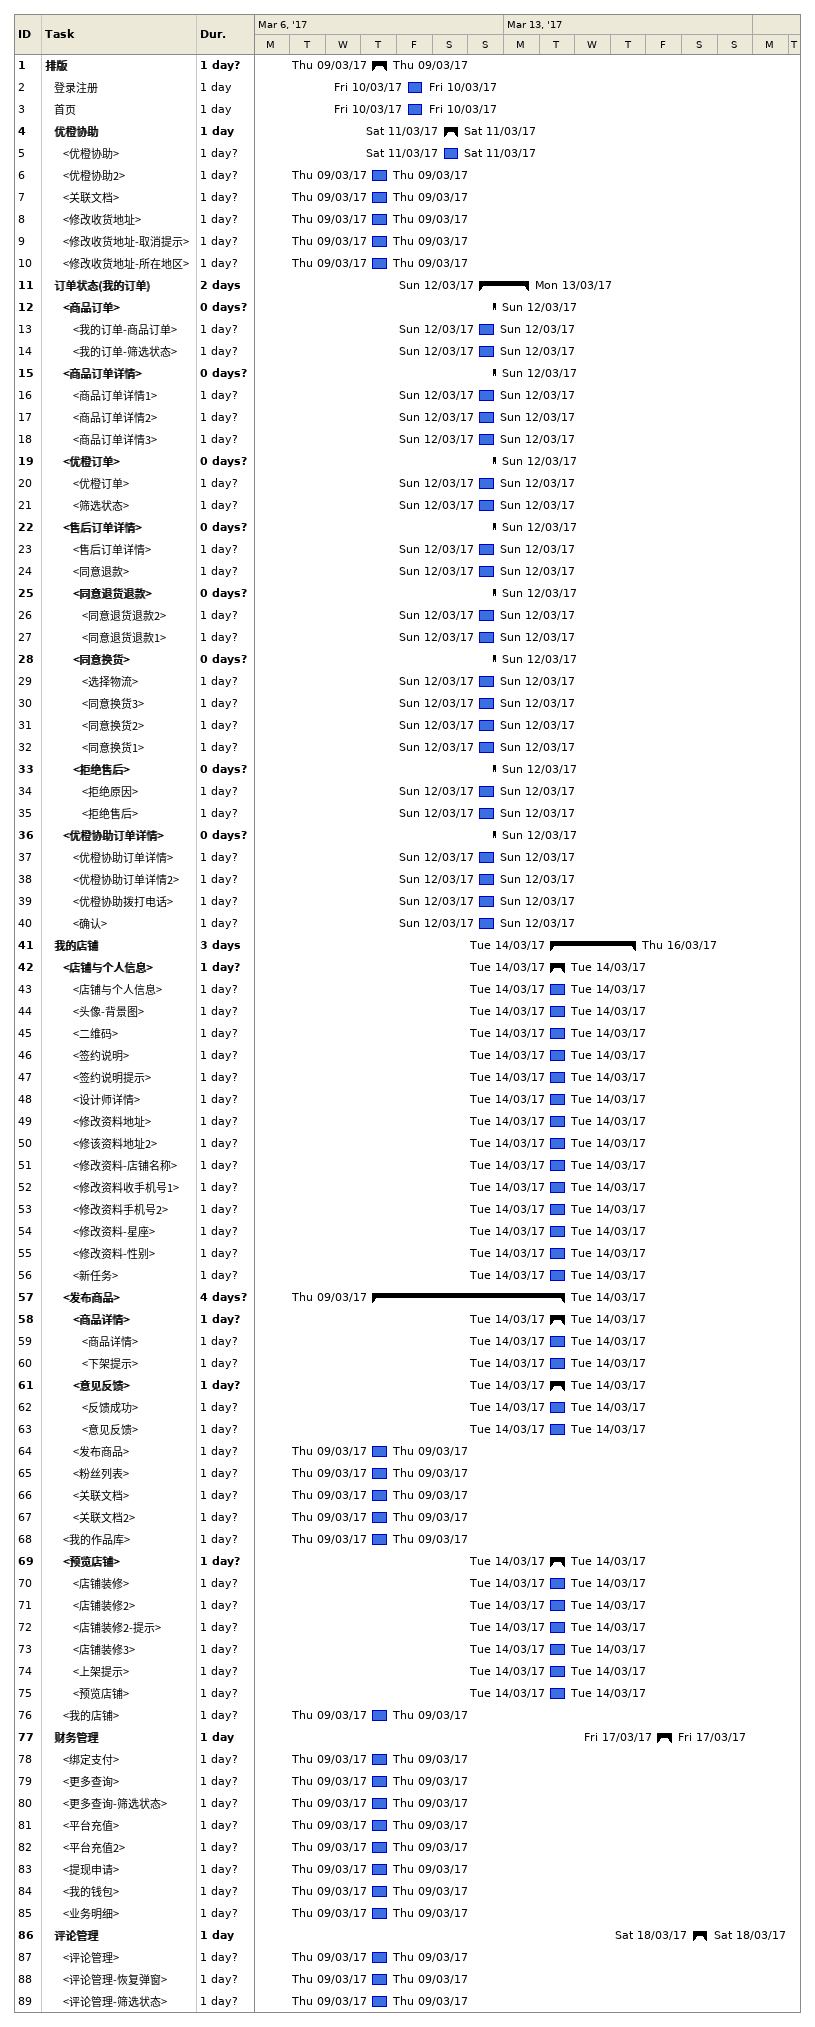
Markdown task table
| ID | Level | Task | Duration | Start | Finish |
|---|---|---|---|---|---|
| 1 | 1 | **排版** | 1d? | 2017-03-09 | 2017-03-09 |
| 2 | 2 | 登录注册 | 1d | 2017-03-10 | 2017-03-10 |
| 3 | 2 | 首页 | 1d | 2017-03-10 | 2017-03-10 |
| 4 | 2 | **优橙协助** | 1d | 2017-03-11 | 2017-03-11 |
| 5 | 3 | <优橙协助> | 1d? | 2017-03-11 | 2017-03-11 |
| 6 | 3 | <优橙协助2> | 1d? | 2017-03-09 | 2017-03-09 |
| 7 | 3 | <关联文档> | 1d? | 2017-03-09 | 2017-03-09 |
| 8 | 3 | <修改收货地址> | 1d? | 2017-03-09 | 2017-03-09 |
| 9 | 3 | <修改收货地址-取消提示> | 1d? | 2017-03-09 | 2017-03-09 |
| 10 | 3 | <修改收货地址-所在地区> | 1d? | 2017-03-09 | 2017-03-09 |
| 11 | 2 | **订单状态(我的订单)** | 2d | 2017-03-12 | 2017-03-13 |
| 12 | 3 | **<商品订单>** | 0d? | 2017-03-12 | 2017-03-12 |
| 13 | 4 | <我的订单-商品订单> | 1d? | 2017-03-12 | 2017-03-12 |
| 14 | 4 | <我的订单-筛选状态> | 1d? | 2017-03-12 | 2017-03-12 |
| 15 | 3 | **<商品订单详情>** | 0d? | 2017-03-12 | 2017-03-12 |
| 16 | 4 | <商品订单详情1> | 1d? | 2017-03-12 | 2017-03-12 |
| 17 | 4 | <商品订单详情2> | 1d? | 2017-03-12 | 2017-03-12 |
| 18 | 4 | <商品订单详情3> | 1d? | 2017-03-12 | 2017-03-12 |
| 19 | 3 | **<优橙订单>** | 0d? | 2017-03-12 | 2017-03-12 |
| 20 | 4 | <优橙订单> | 1d? | 2017-03-12 | 2017-03-12 |
| 21 | 4 | <筛选状态> | 1d? | 2017-03-12 | 2017-03-12 |
| 22 | 3 | **<售后订单详情>** | 0d? | 2017-03-12 | 2017-03-12 |
| 23 | 4 | <售后订单详情> | 1d? | 2017-03-12 | 2017-03-12 |
| 24 | 4 | <同意退款> | 1d? | 2017-03-12 | 2017-03-12 |
| 25 | 4 | **<同意退货退款>** | 0d? | 2017-03-12 | 2017-03-12 |
| 26 | 5 | <同意退货退款2> | 1d? | 2017-03-12 | 2017-03-12 |
| 27 | 5 | <同意退货退款1> | 1d? | 2017-03-12 | 2017-03-12 |
| 28 | 4 | **<同意换货>** | 0d? | 2017-03-12 | 2017-03-12 |
| 29 | 5 | <选择物流> | 1d? | 2017-03-12 | 2017-03-12 |
| 30 | 5 | <同意换货3> | 1d? | 2017-03-12 | 2017-03-12 |
| 31 | 5 | <同意换货2> | 1d? | 2017-03-12 | 2017-03-12 |
| 32 | 5 | <同意换货1> | 1d? | 2017-03-12 | 2017-03-12 |
| 33 | 4 | **<拒绝售后>** | 0d? | 2017-03-12 | 2017-03-12 |
| 34 | 5 | <拒绝原因> | 1d? | 2017-03-12 | 2017-03-12 |
| 35 | 5 | <拒绝售后> | 1d? | 2017-03-12 | 2017-03-12 |
| 36 | 3 | **<优橙协助订单详情>** | 0d? | 2017-03-12 | 2017-03-12 |
| 37 | 4 | <优橙协助订单详情> | 1d? | 2017-03-12 | 2017-03-12 |
| 38 | 4 | <优橙协助订单详情2> | 1d? | 2017-03-12 | 2017-03-12 |
| 39 | 4 | <优橙协助拨打电话> | 1d? | 2017-03-12 | 2017-03-12 |
| 40 | 4 | <确认> | 1d? | 2017-03-12 | 2017-03-12 |
| 41 | 2 | **我的店铺** | 3d | 2017-03-14 | 2017-03-16 |
| 42 | 3 | **<店铺与个人信息>** | 1d? | 2017-03-14 | 2017-03-14 |
| 43 | 4 | <店铺与个人信息> | 1d? | 2017-03-14 | 2017-03-14 |
| 44 | 4 | <头像-背景图> | 1d? | 2017-03-14 | 2017-03-14 |
| 45 | 4 | <二维码> | 1d? | 2017-03-14 | 2017-03-14 |
| 46 | 4 | <签约说明> | 1d? | 2017-03-14 | 2017-03-14 |
| 47 | 4 | <签约说明提示> | 1d? | 2017-03-14 | 2017-03-14 |
| 48 | 4 | <设计师详情> | 1d? | 2017-03-14 | 2017-03-14 |
| 49 | 4 | <修改资料地址> | 1d? | 2017-03-14 | 2017-03-14 |
| 50 | 4 | <修该资料地址2> | 1d? | 2017-03-14 | 2017-03-14 |
| 51 | 4 | <修改资料-店铺名称> | 1d? | 2017-03-14 | 2017-03-14 |
| 52 | 4 | <修改资料收手机号1> | 1d? | 2017-03-14 | 2017-03-14 |
| 53 | 4 | <修改资料手机号2> | 1d? | 2017-03-14 | 2017-03-14 |
| 54 | 4 | <修改资料-星座> | 1d? | 2017-03-14 | 2017-03-14 |
| 55 | 4 | <修改资料-性别> | 1d? | 2017-03-14 | 2017-03-14 |
| 56 | 4 | <新任务> | 1d? | 2017-03-14 | 2017-03-14 |
| 57 | 3 | **<发布商品>** | 4d? | 2017-03-09 | 2017-03-14 |
| 58 | 4 | **<商品详情>** | 1d? | 2017-03-14 | 2017-03-14 |
| 59 | 5 | <商品详情> | 1d? | 2017-03-14 | 2017-03-14 |
| 60 | 5 | <下架提示> | 1d? | 2017-03-14 | 2017-03-14 |
| 61 | 4 | **<意见反馈>** | 1d? | 2017-03-14 | 2017-03-14 |
| 62 | 5 | <反馈成功> | 1d? | 2017-03-14 | 2017-03-14 |
| 63 | 5 | <意见反馈> | 1d? | 2017-03-14 | 2017-03-14 |
| 64 | 4 | <发布商品> | 1d? | 2017-03-09 | 2017-03-09 |
| 65 | 4 | <粉丝列表> | 1d? | 2017-03-09 | 2017-03-09 |
| 66 | 4 | <关联文档> | 1d? | 2017-03-09 | 2017-03-09 |
| 67 | 4 | <关联文档2> | 1d? | 2017-03-09 | 2017-03-09 |
| 68 | 3 | <我的作品库> | 1d? | 2017-03-09 | 2017-03-09 |
| 69 | 3 | **<预览店铺>** | 1d? | 2017-03-14 | 2017-03-14 |
| 70 | 4 | <店铺装修> | 1d? | 2017-03-14 | 2017-03-14 |
| 71 | 4 | <店铺装修2> | 1d? | 2017-03-14 | 2017-03-14 |
| 72 | 4 | <店铺装修2-提示> | 1d? | 2017-03-14 | 2017-03-14 |
| 73 | 4 | <店铺装修3> | 1d? | 2017-03-14 | 2017-03-14 |
| 74 | 4 | <上架提示> | 1d? | 2017-03-14 | 2017-03-14 |
| 75 | 4 | <预览店铺> | 1d? | 2017-03-14 | 2017-03-14 |
| 76 | 3 | <我的店铺> | 1d? | 2017-03-09 | 2017-03-09 |
| 77 | 2 | **财务管理** | 1d | 2017-03-17 | 2017-03-17 |
| 78 | 3 | <绑定支付> | 1d? | 2017-03-09 | 2017-03-09 |
| 79 | 3 | <更多查询> | 1d? | 2017-03-09 | 2017-03-09 |
| 80 | 3 | <更多查询-筛选状态> | 1d? | 2017-03-09 | 2017-03-09 |
| 81 | 3 | <平台充值> | 1d? | 2017-03-09 | 2017-03-09 |
| 82 | 3 | <平台充值2> | 1d? | 2017-03-09 | 2017-03-09 |
| 83 | 3 | <提现申请> | 1d? | 2017-03-09 | 2017-03-09 |
| 84 | 3 | <我的钱包> | 1d? | 2017-03-09 | 2017-03-09 |
| 85 | 3 | <业务明细> | 1d? | 2017-03-09 | 2017-03-09 |
| 86 | 2 | **评论管理** | 1d | 2017-03-18 | 2017-03-18 |
| 87 | 3 | <评论管理> | 1d? | 2017-03-09 | 2017-03-09 |
| 88 | 3 | <评论管理-恢复弹窗> | 1d? | 2017-03-09 | 2017-03-09 |
| 89 | 3 | <评论管理-筛选状态> | 1d? | 2017-03-09 | 2017-03-09 |
